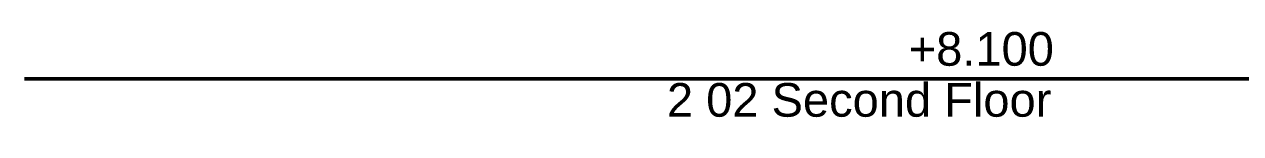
# Model space of a CAD drawing. Header units: millimetres. Extents: x -46868 to 156519, y -87156 to 18123.
# Drawn here: x 116673 to 120285, y -74704 to -74408 of the extents above; entities that cross this region are included whole.
import ezdxf

# ---------------------------------------------------------------- set-up
doc = ezdxf.new("R2010")
doc.units = ezdxf.units.MM
doc.header["$MEASUREMENT"] = 0
doc.linetypes.add('Wipeout_Contour', pattern=[1000, 0, -1000])
doc.layers.add('0_Pen_No__25', color=7, linetype='Continuous', lineweight=50, true_color=0x2a2a2a)
doc.layers.add('0_Pen_No__6', color=7, linetype='Continuous', lineweight=35)
doc.styles.add('GENERATED_STYLE_1', font='')
doc.styles.get('GENERATED_STYLE_1').set_extended_font_data('Swis721 BT')

# ---------------------------------------------------------------- blocks, each defined once
blk = doc.blocks.new('S-21 Building Section_STORY_MARKER', base_point=(84174.4, -82656))
at = {"layer": '0_Pen_No__25', "linetype": 'Continuous'}
blk.add_line((120335, -74556), (120235, -74556), dxfattribs=at)
at = {"color": 254, "linetype": 'Wipeout_Contour', "lineweight": 0, "ltscale": 559699.467081}
blk.add_wipeout([(116673, -74407.8), (116673, -74704.3), (120135, -74704.3), (120135, -74407.8)], dxfattribs=at)
at = {"layer": '0_Pen_No__25', "linetype": 'Continuous'}
for p, q in [((116673, -74556), (119735, -74556)), ((119935, -74556), (119735, -74556)), ((119935, -74556), (120135, -74556)), ((120235, -74556), (120135, -74556))]:
    blk.add_line(p, q, dxfattribs=at)
at = {"layer": '0_Pen_No__6', "char_height": 100, "attachment_point": 1, "style": 'GENERATED_STYLE_1'}
for s, insert in [('\\A1;{\\fSwis721 BT|b0|i0|c0|p34;+8.100}', (119299.2, -74416.6)), ('\\A1;{\\fSwis721 BT|b0|i0|c0|p34;2 02 Second Floor}', (118581.3, -74568.1))]:
    blk.add_mtext(s, dxfattribs=dict(at, insert=insert))

msp = doc.modelspace()

# ---------------------------------------------------------------- block references
at = {"linetype": 'Continuous', "lineweight": 0}
msp.add_blockref('S-21 Building Section_STORY_MARKER', (84174.4, -82656), dxfattribs=at)

doc.saveas('drawing.dxf')
